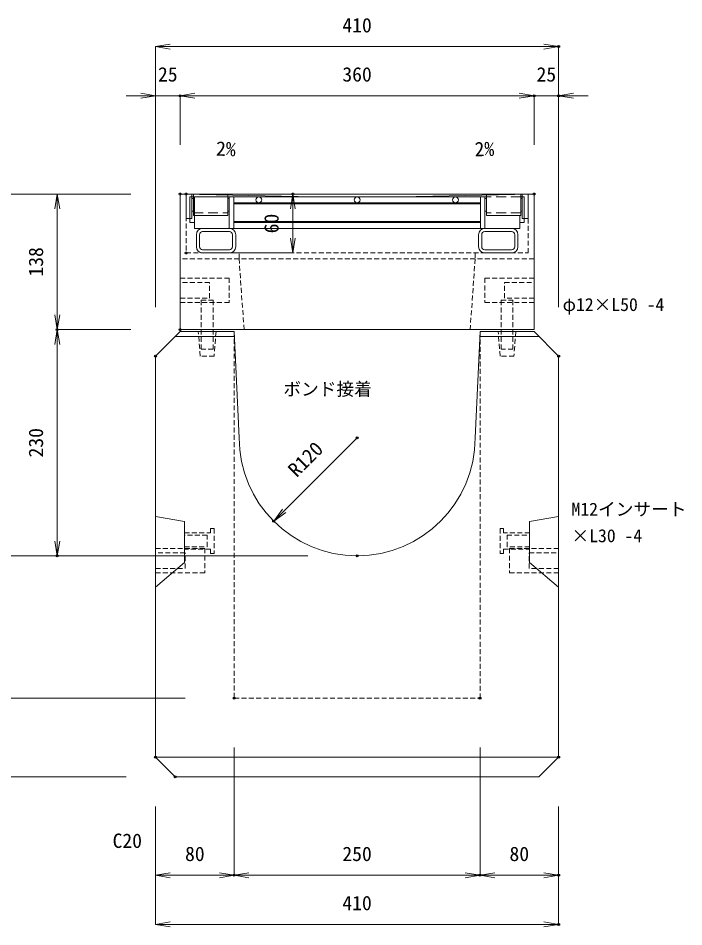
# Model space of a CAD drawing. Units: millimetres, scale not verified. Extents: x -1945 to 2881, y -1420 to 1420.
# Drawn here: x -1561 to -884, y -269 to 655 of the extents above; entities that cross this region are included whole.
import ezdxf
from ezdxf.enums import TextEntityAlignment as Align

# ---------------------------------------------------------------- set-up
doc = ezdxf.new("R2010")
doc.units = ezdxf.units.MM
doc.header["$LTSCALE"] = 10
doc.header["$PDMODE"] = 32
doc.header["$PDSIZE"] = 2
doc.linetypes.add('USER1', pattern=[0.75, 0.5, -0.25])
doc.linetypes.add('USER3', pattern=[1.5, 1, -0.5])
for name, color, linetype, lineweight in [('0-0_0', 7, 'Continuous', 18), ('0-3_KIJUN', 7, 'USER1', 18), ('0-5_SUNPO', 3, 'Continuous', 18), ('0-6_10-グレ__チング', 5, 'Continuous', 18)]:
    doc.layers.add(name, color=color, linetype=linetype, lineweight=lineweight)
doc.layers.add('0-8__0-2_DEFPOINTS', color=7, linetype='Continuous')
doc.styles.add('ＭＳ ゴシック', font='')
doc.styles.get('ＭＳ ゴシック').set_extended_font_data('MS Gothic')

# ---------------------------------------------------------------- blocks, each defined once
blk = doc.blocks.new('_OPEN')
at = {"layer": '0-0_0'}
blk.add_line((0, 0), (-1, 0), dxfattribs=at)
blk.add_lwpolyline([(-1, 0.1667), (0, 0), (-1, -0.1667)], dxfattribs=at)
blk = doc.blocks.new('_D1')
at = {"layer": '0-5_SUNPO'}
for p, q in [((553.34, 1383.08), (373.34, 1383.08)), ((373.34, 1368.08), (373.34, 1318.08)), ((493.34, 1303.08), (373.34, 1303.08))]:
    blk.add_line(p, q, dxfattribs=at)
at = {"layer": '0-8__0-2_DEFPOINTS'}
for p in [(603.34, 1383.08), (373.34, 1303.08), (543.34, 1303.08)]:
    blk.add_point(p, dxfattribs=at)
at = {"layer": '0-5_SUNPO', "xscale": 15, "yscale": 15}
for p, rotation in [((373.34, 1383.08), 90), ((373.34, 1303.08), 270)]:
    blk.add_blockref('_OPEN', p, dxfattribs=dict(at, rotation=rotation))
at = {"layer": '0-5_SUNPO', "color": 7, "style": 'ＭＳ ゴシック'}
blk.add_text('80', height=14.66, rotation=90, dxfattribs=at).set_placement((363.34, 1333.08), align=Align.BOTTOM_LEFT)
blk = doc.blocks.new('_D2')
at = {"layer": '0-5_SUNPO'}
for p, q in [((498.33, 1896.08), (323.34, 1896.08)), ((323.34, 1881.08), (323.34, 1318.08)), ((493.34, 1303.08), (323.34, 1303.08))]:
    blk.add_line(p, q, dxfattribs=at)
at = {"layer": '0-8__0-2_DEFPOINTS'}
for p in [(548.33, 1896.08), (323.34, 1303.08), (543.34, 1303.08)]:
    blk.add_point(p, dxfattribs=at)
at = {"layer": '0-5_SUNPO', "xscale": 15, "yscale": 15}
for p, rotation in [((323.34, 1896.08), 90), ((323.34, 1303.08), 270)]:
    blk.add_blockref('_OPEN', p, dxfattribs=dict(at, rotation=rotation))
at = {"layer": '0-5_SUNPO', "color": 7, "style": 'ＭＳ ゴシック'}
blk.add_text('593', height=14.66, rotation=90, dxfattribs=at).set_placement((313.34, 1584.58), align=Align.BOTTOM_LEFT)
blk = doc.blocks.new('_D3')
at = {"layer": '0-5_SUNPO'}
for p, q in [((603.34, 1333.08), (603.34, 1203.08)), ((523.34, 1273.08), (523.34, 1203.08)), ((538.34, 1203.08), (588.34, 1203.08))]:
    blk.add_line(p, q, dxfattribs=at)
at = {"layer": '0-8__0-2_DEFPOINTS'}
for p in [(603.34, 1383.08), (523.34, 1323.08), (603.34, 1203.08)]:
    blk.add_point(p, dxfattribs=at)
at = {"layer": '0-5_SUNPO', "xscale": 15, "yscale": 15, "rotation": 180}
blk.add_blockref('_OPEN', (523.34, 1203.08), dxfattribs=at)
at = {"layer": '0-5_SUNPO', "xscale": 15, "yscale": 15}
blk.add_blockref('_OPEN', (603.34, 1203.08), dxfattribs=at)
at = {"layer": '0-5_SUNPO', "color": 7, "style": 'ＭＳ ゴシック'}
blk.add_text('80', height=14.66, dxfattribs=at).set_placement((553.34, 1213.08), align=Align.BOTTOM_LEFT)
blk = doc.blocks.new('_D4')
at = {"layer": '0-5_SUNPO'}
for p, q in [((603.34, 1333.08), (603.34, 1203.08)), ((853.34, 1333.08), (853.34, 1203.08)), ((618.34, 1203.08), (838.34, 1203.08))]:
    blk.add_line(p, q, dxfattribs=at)
at = {"layer": '0-8__0-2_DEFPOINTS'}
for p in [(603.34, 1383.08), (853.34, 1383.08), (853.34, 1203.08)]:
    blk.add_point(p, dxfattribs=at)
at = {"layer": '0-5_SUNPO', "xscale": 15, "yscale": 15, "rotation": 180}
blk.add_blockref('_OPEN', (603.34, 1203.08), dxfattribs=at)
at = {"layer": '0-5_SUNPO', "xscale": 15, "yscale": 15}
blk.add_blockref('_OPEN', (853.34, 1203.08), dxfattribs=at)
at = {"layer": '0-5_SUNPO', "color": 7, "style": 'ＭＳ ゴシック'}
blk.add_text('250', height=14.66, dxfattribs=at).set_placement((713.34, 1213.08), align=Align.BOTTOM_LEFT)
blk = doc.blocks.new('_D5')
at = {"layer": '0-5_SUNPO'}
for p, q in [((853.34, 1333.08), (853.34, 1203.08)), ((933.34, 1273.08), (933.34, 1203.08)), ((868.34, 1203.08), (918.34, 1203.08))]:
    blk.add_line(p, q, dxfattribs=at)
at = {"layer": '0-8__0-2_DEFPOINTS'}
for p in [(853.34, 1383.08), (933.34, 1323.08), (933.34, 1203.08)]:
    blk.add_point(p, dxfattribs=at)
at = {"layer": '0-5_SUNPO', "xscale": 15, "yscale": 15, "rotation": 180}
blk.add_blockref('_OPEN', (853.34, 1203.08), dxfattribs=at)
at = {"layer": '0-5_SUNPO', "xscale": 15, "yscale": 15}
blk.add_blockref('_OPEN', (933.34, 1203.08), dxfattribs=at)
at = {"layer": '0-5_SUNPO', "color": 7, "style": 'ＭＳ ゴシック'}
blk.add_text('80', height=14.66, dxfattribs=at).set_placement((883.34, 1213.08), align=Align.BOTTOM_LEFT)
blk = doc.blocks.new('_D6')
at = {"layer": '0-5_SUNPO'}
for p, q in [((523.34, 1273.08), (523.34, 1153.08)), ((933.34, 1273.08), (933.34, 1153.08)), ((538.34, 1153.08), (918.34, 1153.08))]:
    blk.add_line(p, q, dxfattribs=at)
at = {"layer": '0-8__0-2_DEFPOINTS'}
for p in [(523.34, 1323.08), (933.34, 1323.08), (933.34, 1153.08)]:
    blk.add_point(p, dxfattribs=at)
at = {"layer": '0-5_SUNPO', "xscale": 15, "yscale": 15, "rotation": 180}
blk.add_blockref('_OPEN', (523.34, 1153.08), dxfattribs=at)
at = {"layer": '0-5_SUNPO', "xscale": 15, "yscale": 15}
blk.add_blockref('_OPEN', (933.34, 1153.08), dxfattribs=at)
at = {"layer": '0-5_SUNPO', "color": 7, "style": 'ＭＳ ゴシック'}
blk.add_text('410', height=14.66, dxfattribs=at).set_placement((713.34, 1163.08), align=Align.BOTTOM_LEFT)
blk = doc.blocks.new('_D12')
at = {"layer": '0-5_SUNPO'}
for p, q in [((548.34, 1946.08), (548.34, 1996.08)), ((563.34, 1996.08), (893.34, 1996.08)), ((908.34, 1946.08), (908.34, 1996.08))]:
    blk.add_line(p, q, dxfattribs=at)
at = {"layer": '0-8__0-2_DEFPOINTS'}
for p in [(908.34, 1996.08), (548.34, 1896.08), (908.34, 1896.08)]:
    blk.add_point(p, dxfattribs=at)
at = {"layer": '0-5_SUNPO', "xscale": 15, "yscale": 15, "rotation": 180}
blk.add_blockref('_OPEN', (548.34, 1996.08), dxfattribs=at)
at = {"layer": '0-5_SUNPO', "xscale": 15, "yscale": 15}
blk.add_blockref('_OPEN', (908.34, 1996.08), dxfattribs=at)
at = {"layer": '0-5_SUNPO', "color": 7, "style": 'ＭＳ ゴシック'}
blk.add_text('360', height=14.66, dxfattribs=at).set_placement((713.34, 2006.08), align=Align.BOTTOM_LEFT)
blk = doc.blocks.new('_D13')
at = {"layer": '0-5_SUNPO'}
for p, q in [((508.34, 1996.08), (493.34, 1996.08)), ((523.34, 1781.08), (523.34, 1996.08)), ((523.34, 1996.08), (548.34, 1996.08)), ((548.34, 1946.08), (548.34, 1996.08)), ((563.34, 1996.08), (578.34, 1996.08))]:
    blk.add_line(p, q, dxfattribs=at)
at = {"layer": '0-8__0-2_DEFPOINTS'}
for p in [(548.34, 1996.08), (548.34, 1896.08), (523.34, 1731.08)]:
    blk.add_point(p, dxfattribs=at)
at = {"layer": '0-5_SUNPO', "xscale": 15, "yscale": 15}
blk.add_blockref('_OPEN', (523.34, 1996.08), dxfattribs=at)
at = {"layer": '0-5_SUNPO', "xscale": 15, "yscale": 15, "rotation": 180}
blk.add_blockref('_OPEN', (548.34, 1996.08), dxfattribs=at)
at = {"layer": '0-5_SUNPO', "color": 7, "style": 'ＭＳ ゴシック'}
blk.add_text('25', height=14.66, dxfattribs=at).set_placement((525.84, 2006.08), align=Align.BOTTOM_LEFT)
blk = doc.blocks.new('_D14')
at = {"layer": '0-5_SUNPO'}
for p, q in [((893.34, 1996.08), (878.34, 1996.08)), ((908.34, 1946.08), (908.34, 1996.08)), ((908.34, 1996.08), (933.34, 1996.08)), ((933.34, 1781.08), (933.34, 1996.08)), ((948.34, 1996.08), (963.34, 1996.08))]:
    blk.add_line(p, q, dxfattribs=at)
at = {"layer": '0-8__0-2_DEFPOINTS'}
for p in [(933.34, 1996.08), (908.34, 1896.08), (933.34, 1731.08)]:
    blk.add_point(p, dxfattribs=at)
at = {"layer": '0-5_SUNPO', "xscale": 15, "yscale": 15}
blk.add_blockref('_OPEN', (908.34, 1996.08), dxfattribs=at)
at = {"layer": '0-5_SUNPO', "xscale": 15, "yscale": 15, "rotation": 180}
blk.add_blockref('_OPEN', (933.34, 1996.08), dxfattribs=at)
at = {"layer": '0-5_SUNPO', "color": 7, "style": 'ＭＳ ゴシック'}
blk.add_text('25', height=14.66, dxfattribs=at).set_placement((910.84, 2006.08), align=Align.BOTTOM_LEFT)
blk = doc.blocks.new('_D15')
at = {"layer": '0-5_SUNPO'}
for p, q in [((523.34, 1781.08), (523.34, 2046.08)), ((538.34, 2046.08), (918.34, 2046.08)), ((933.34, 1781.08), (933.34, 2046.08))]:
    blk.add_line(p, q, dxfattribs=at)
at = {"layer": '0-8__0-2_DEFPOINTS'}
for p in [(933.34, 2046.08), (523.34, 1731.08), (933.34, 1731.08)]:
    blk.add_point(p, dxfattribs=at)
at = {"layer": '0-5_SUNPO', "xscale": 15, "yscale": 15, "rotation": 180}
blk.add_blockref('_OPEN', (523.34, 2046.08), dxfattribs=at)
at = {"layer": '0-5_SUNPO', "xscale": 15, "yscale": 15}
blk.add_blockref('_OPEN', (933.34, 2046.08), dxfattribs=at)
at = {"layer": '0-5_SUNPO', "color": 7, "style": 'ＭＳ ゴシック'}
blk.add_text('410', height=14.66, dxfattribs=at).set_placement((713.34, 2056.08), align=Align.BOTTOM_LEFT)
blk = doc.blocks.new('_D25')
at = {"layer": '0-5_SUNPO'}
for p, q in [((498.34, 1896.08), (423.34, 1896.08)), ((423.34, 1881.08), (423.34, 1773.08)), ((498.34, 1758.08), (423.34, 1758.08))]:
    blk.add_line(p, q, dxfattribs=at)
at = {"layer": '0-8__0-2_DEFPOINTS'}
for p in [(548.34, 1896.08), (423.34, 1758.08), (548.34, 1758.08)]:
    blk.add_point(p, dxfattribs=at)
at = {"layer": '0-5_SUNPO', "xscale": 15, "yscale": 15}
for p, rotation in [((423.34, 1896.08), 90), ((423.34, 1758.08), 270)]:
    blk.add_blockref('_OPEN', p, dxfattribs=dict(at, rotation=rotation))
at = {"layer": '0-5_SUNPO', "color": 7, "style": 'ＭＳ ゴシック'}
blk.add_text('138', height=14.66, rotation=90, dxfattribs=at).set_placement((413.34, 1812.08), align=Align.BOTTOM_LEFT)
blk = doc.blocks.new('_D26')
at = {"layer": '0-5_SUNPO'}
for p, q in [((498.34, 1758.08), (423.34, 1758.08)), ((423.34, 1743.08), (423.34, 1543.08)), ((678.34, 1528.08), (423.34, 1528.08))]:
    blk.add_line(p, q, dxfattribs=at)
at = {"layer": '0-8__0-2_DEFPOINTS'}
for p in [(548.34, 1758.08), (423.34, 1528.08), (728.34, 1528.08)]:
    blk.add_point(p, dxfattribs=at)
at = {"layer": '0-5_SUNPO', "xscale": 15, "yscale": 15}
for p, rotation in [((423.34, 1758.08), 90), ((423.34, 1528.08), 270)]:
    blk.add_blockref('_OPEN', p, dxfattribs=dict(at, rotation=rotation))
at = {"layer": '0-5_SUNPO', "color": 7, "style": 'ＭＳ ゴシック'}
blk.add_text('230', height=14.66, rotation=90, dxfattribs=at).set_placement((413.34, 1628.08), align=Align.BOTTOM_LEFT)
blk = doc.blocks.new('_D27')
at = {"layer": '0-5_SUNPO'}
for p, q in [((498.34, 1896.08), (373.34, 1896.08)), ((373.34, 1881.08), (373.34, 1543.08)), ((678.34, 1528.08), (373.34, 1528.08))]:
    blk.add_line(p, q, dxfattribs=at)
at = {"layer": '0-8__0-2_DEFPOINTS'}
for p in [(548.34, 1896.08), (373.34, 1528.08), (728.34, 1528.08)]:
    blk.add_point(p, dxfattribs=at)
at = {"layer": '0-5_SUNPO', "xscale": 15, "yscale": 15}
for p, rotation in [((373.34, 1896.08), 90), ((373.34, 1528.08), 270)]:
    blk.add_blockref('_OPEN', p, dxfattribs=dict(at, rotation=rotation))
at = {"layer": '0-5_SUNPO', "color": 7, "style": 'ＭＳ ゴシック'}
blk.add_text('368', height=14.66, rotation=90, dxfattribs=at).set_placement((363.34, 1697.08), align=Align.BOTTOM_LEFT)
blk = doc.blocks.new('_D28')
at = {"layer": '0-5_SUNPO'}
for p, q in [((678.34, 1528.08), (373.34, 1528.08)), ((373.34, 1513.08), (373.34, 1398.08)), ((553.34, 1383.08), (373.34, 1383.08))]:
    blk.add_line(p, q, dxfattribs=at)
at = {"layer": '0-8__0-2_DEFPOINTS'}
for p in [(728.34, 1528.08), (373.34, 1383.08), (603.34, 1383.08)]:
    blk.add_point(p, dxfattribs=at)
at = {"layer": '0-5_SUNPO', "xscale": 15, "yscale": 15}
for p, rotation in [((373.34, 1528.08), 90), ((373.34, 1383.08), 270)]:
    blk.add_blockref('_OPEN', p, dxfattribs=dict(at, rotation=rotation))
at = {"layer": '0-5_SUNPO', "color": 7, "style": 'ＭＳ ゴシック'}
blk.add_text('145', height=14.66, rotation=90, dxfattribs=at).set_placement((363.34, 1440.58), align=Align.BOTTOM_LEFT)
blk = doc.blocks.new('_D29')
at = {"layer": '0-5_SUNPO'}
blk.add_line((728.34, 1648.08), (654.09, 1573.84), dxfattribs=at)
at = {"layer": '0-8__0-2_DEFPOINTS'}
for p in [(728.34, 1648.08), (643.49, 1563.23)]:
    blk.add_point(p, dxfattribs=at)
at = {"layer": '0-5_SUNPO', "xscale": 15, "yscale": 15, "rotation": 225}
blk.add_blockref('_OPEN', (643.49, 1563.23), dxfattribs=at)
at = {"layer": '0-5_SUNPO', "color": 7, "style": 'ＭＳ ゴシック'}
blk.add_text('R120', height=14.66, rotation=45, dxfattribs=at).set_placement((670, 1603.89), align=Align.BOTTOM_LEFT)
blk = doc.blocks.new('M16_insert_dan')
at = {"layer": '0-3_KIJUN', "color": 3}
for points in [[(0, -12.5), (-50, -12.5), (-50, 12.5), (0, 12.5)], [(0, 8), (-30, 8), (-30, -8), (0, -8)]]:
    blk.add_lwpolyline(points, close=True, dxfattribs=at)
blk = doc.blocks.new('_D32')
at = {"layer": '0-5_SUNPO'}
for p, q in [((604.34, 1896.08), (662.93, 1896.08)), ((662.93, 1851.08), (662.93, 1881.08)), ((604.34, 1836.08), (662.93, 1836.08))]:
    blk.add_line(p, q, dxfattribs=at)
at = {"layer": '0-8__0-2_DEFPOINTS'}
for p in [(554.34, 1896.08), (662.93, 1896.08), (554.34, 1836.08)]:
    blk.add_point(p, dxfattribs=at)
at = {"layer": '0-5_SUNPO', "xscale": 15, "yscale": 15}
for p, rotation in [((662.93, 1896.08), 90), ((662.93, 1836.08), 270)]:
    blk.add_blockref('_OPEN', p, dxfattribs=dict(at, rotation=rotation))
at = {"layer": '0-5_SUNPO', "color": 7, "style": 'ＭＳ ゴシック'}
blk.add_text('60', height=14.66, rotation=90, dxfattribs=at).set_placement((652.93, 1856.08), align=Align.BOTTOM_LEFT)
blk = doc.blocks.new('A$C6BB671BC')
at = {"layer": '0-6_10-グレ__チング'}
for p, q in [((0, 60), (0, 35)), ((0, 60), (6, 60)), ((4, 31), (4, 57)), ((305.5, 57), (4, 57)), ((6, 60), (6, 35)), ((7.5, 59.85), (42.5, 59.85)), ((8.5, 57), (8.5, 25)), ((42.5, 59.85), (42.5, 38.15)), ((44, 57), (44, 25)), ((48.5, 57), (48.5, 25)), ((299.5, 57), (299.5, 25)), ((304, 57), (304, 25)), ((340.5, 59.85), (340.5, 38.15)), ((344, 57), (340.5, 57)), ((348, 60), (342, 60)), ((342, 60), (342, 35)), ((344, 31), (344, 57)), ((48.5, 51), (299.5, 51)), ((48.5, 50), (299.5, 50)), ((340.5, 38.15), (305.5, 38.15)), ((339.5, 38.15), (339.5, 25)), ((0, 35), (6, 35)), ((8.5, 31), (4, 31)), ((48.5, 32), (299.5, 32)), ((48.5, 31), (299.5, 31)), ((339.5, 31), (344, 31)), ((8.5, 25), (339.5, 25)), ((339.5, 25), (8.5, 25)), ((10.5, 6.4), (10.5, 18.6)), ((13.7, 6.4), (13.7, 18.6)), ((16.9, 25), (44.1, 25)), ((16.9, 21.8), (44.1, 21.8)), ((47.3, 18.6), (47.3, 6.4)), ((50.5, 18.6), (50.5, 6.4)), ((297.5, 6.4), (297.5, 18.6)), ((300.7, 6.4), (300.7, 18.6)), ((303.9, 25), (331.1, 25)), ((303.9, 21.8), (331.1, 21.8)), ((334.3, 18.6), (334.3, 6.4)), ((337.5, 18.6), (337.5, 6.4)), ((44.1, 3.2), (16.9, 3.2)), ((44.1, 0), (16.9, 0)), ((331.1, 3.2), (303.9, 3.2)), ((331.1, 0), (303.9, 0))]:
    blk.add_line(p, q, dxfattribs=at)
at = {"layer": '0-6_10-グレ__チング', "linetype": 'USER3'}
for p, q in [((6, 55.5), (7.5, 55.5)), ((7.5, 57.05), (42.5, 57.05)), ((42.5, 55.5), (44, 55.5)), ((305.5, 55.5), (304, 55.5)), ((340.5, 57.05), (305.5, 57.05)), ((342, 55.5), (340.5, 55.5)), ((6, 42.5), (7.5, 42.5)), ((7.5, 40.95), (42.5, 40.95)), ((42.5, 42.5), (44, 42.5)), ((305.5, 42.5), (304, 42.5)), ((340.5, 40.95), (305.5, 40.95)), ((342, 42.5), (340.5, 42.5))]:
    blk.add_line(p, q, dxfattribs=at)
at = {"layer": '0-6_10-グレ__チング'}
for points in [[(7.5, 59.85), (7.5, 38.15), (42.5, 38.15)], [(340.5, 59.85), (305.5, 59.85), (305.5, 38.15)], [(348, 60), (348, 35), (342, 35)]]:
    blk.add_lwpolyline(points, dxfattribs=at)
for centre in [(74, 54), (174, 54), (274, 54)]:
    blk.add_circle(centre, 3, dxfattribs=at)
for centre, radius, start, end in [((16.9, 18.6), 6.4, 90, 180), ((16.9, 18.6), 3.2, 90, 180), ((44.1, 18.6), 6.4, 0, 90), ((44.1, 18.6), 3.2, 0, 90), ((303.9, 18.6), 6.4, 90, 180), ((303.9, 18.6), 3.2, 90, 180), ((331.1, 18.6), 6.4, 0, 90), ((331.1, 18.6), 3.2, 0, 90), ((16.9, 6.4), 6.4, 180, 270), ((16.9, 6.4), 3.2, 180, 270), ((44.1, 6.4), 6.4, 270, 0), ((44.1, 6.4), 3.2, 270, 0), ((303.9, 6.4), 6.4, 180, 270), ((303.9, 6.4), 3.2, 180, 270), ((331.1, 6.4), 3.2, 270, 0), ((331.1, 6.4), 6.4, 270, 0)]:
    blk.add_arc(centre, radius, start, end, dxfattribs=at)

msp = doc.modelspace()

# ---------------------------------------------------------------- linework, layer by layer
at = {"layer": '0-3_KIJUN'}
msp.add_line((-1396.66, 476.08), (-1390.66, 476.08), dxfattribs=at)
at = {"layer": '0-3_KIJUN', "linetype": 'Continuous'}
for p, q in [((-1401.66, 331.08), (-1341.44, 331.08)), ((-1031.66, 331.08), (-1091.88, 331.08)), ((-1421.66, -96.92), (-1011.66, -96.92))]:
    msp.add_line(p, q, dxfattribs=at)
for points in [[(-1036.66, 338.08), (-1396.66, 338.08), (-1396.66, 476.08), (-1036.66, 476.08)], [(-1392.16, 143.08), (-1421.66, 148.08), (-1421.66, 76.08), (-1392.16, 101.08)], [(-1041.16, 143.08), (-1011.66, 148.08), (-1011.66, 76.08), (-1041.16, 101.08)]]:
    msp.add_lwpolyline(points, close=True, dxfattribs=at)
at = {"layer": '0-3_KIJUN'}
for points in [[(-1396.66, 476.08), (-1390.66, 476.08), (-1390.66, 416.08), (-1042.66, 416.08), (-1042.66, 476.08), (-1036.66, 476.08), (-1036.66, 410.08), (-1396.66, 410.08)], [(-1375.16, 368.08), (-1363.16, 368.08), (-1363.16, 318.08), (-1375.16, 318.08)], [(-1070.16, 368.08), (-1058.16, 368.08), (-1058.16, 318.08), (-1070.16, 318.08)], [(-1378.16, 336.08), (-1360.16, 336.08), (-1362.16, 311.08), (-1376.16, 311.08)], [(-1073.16, 336.08), (-1055.16, 336.08), (-1057.16, 311.08), (-1071.16, 311.08)], [(-1392.16, 114.86), (-1392.16, 131.31), (-1365.66, 131.31), (-1365.66, 135.83), (-1362.16, 135.83), (-1362.16, 110.33), (-1365.66, 110.33), (-1365.66, 114.86)], [(-1041.16, 114.86), (-1041.16, 131.31), (-1067.66, 131.31), (-1067.66, 135.83), (-1071.16, 135.83), (-1071.16, 110.33), (-1067.66, 110.33), (-1067.66, 114.86)], [(-1392.16, 129.08), (-1392.16, 117.08), (-1369.16, 117.08), (-1369.16, 129.08)], [(-1041.16, 129.08), (-1041.16, 117.08), (-1064.16, 117.08), (-1064.16, 129.08)]]:
    msp.add_lwpolyline(points, close=True, dxfattribs=at)
at = {"layer": '0-3_KIJUN', "linetype": 'Continuous'}
for points in [[(-1039.66, 476.08), (-1173.16, 473.08), (-1260.16, 473.08), (-1393.66, 476.08)], [(-1401.66, -116.92), (-1421.66, -96.92), (-1421.66, 311.08), (-1396.66, 336.08), (-1341.66, 336.08), (-1336.66, 228.08)], [(-1096.66, 228.08), (-1091.66, 336.08), (-1036.66, 336.08), (-1011.66, 311.08), (-1011.66, -96.92), (-1031.66, -116.92), (-1401.66, -116.92)]]:
    msp.add_lwpolyline(points, dxfattribs=at)
at = {"layer": '0-3_KIJUN'}
for points in [[(-1096.66, 416.08), (-1096.66, 410.08), (-1101.66, 338.08), (-1331.66, 338.08), (-1336.66, 410.08), (-1336.66, 416.08)], [(-1341.66, 336.08), (-1341.66, -36.92), (-1091.66, -36.92), (-1091.66, 336.08)]]:
    msp.add_lwpolyline(points, dxfattribs=at)
at = {"layer": '0-3_KIJUN', "linetype": 'Continuous'}
msp.add_arc((-1216.66, 228.08), 120, 180, 0, dxfattribs=at)

# ---------------------------------------------------------------- block references
at = {"layer": '0-3_KIJUN', "rotation": 180}
for p in [(-1396.66, 378.08), (-1421.66, 103.08)]:
    msp.add_blockref('M16_insert_dan', p, dxfattribs=at)
at = {"layer": '0-3_KIJUN', "xscale": -1, "rotation": 180}
for p in [(-1036.66, 378.08), (-1011.66, 103.08)]:
    msp.add_blockref('M16_insert_dan', p, dxfattribs=at)
at = {"layer": '0-5_SUNPO'}
for name in ['_D15', '_D13', '_D12', '_D14', '_D2', '_D27', '_D25', '_D32', '_D26', '_D29', '_D28', '_D1', '_D3', '_D4', '_D5', '_D6']:
    msp.add_blockref(name, (-1945, -1420), dxfattribs=at)
at = {"layer": '0-6_10-グレ__チング'}
msp.add_blockref('A$C6BB671BC', (-1390.66, 416.08), dxfattribs=at)

# ---------------------------------------------------------------- texts
at = {"layer": '0-5_SUNPO', "color": 7, "style": 'ＭＳ ゴシック'}
for rotation, p in [(358, (-1360.5, 510.76)), (2, (-1096.76, 509.93))]:
    msp.add_text('2%', height=14.66, rotation=rotation, dxfattribs=at).set_placement(p, align=Align.BOTTOM_LEFT)
for s, height, p in [('φ12×L50 -4', 13.2, (-1007.65, 353.08)), ('ボンド接着', 13.2, (-1291.66, 267.08)), ('M12インサート', 13.2, (-998.56, 144.9)), ('×L30 -4', 13.2, (-998.56, 117.9)), ('C20', 14.66, (-1465.36, -193.57))]:
    msp.add_text(s, height=height, dxfattribs=at).set_placement(p, align=Align.BOTTOM_LEFT)

doc.saveas('drawing.dxf')
